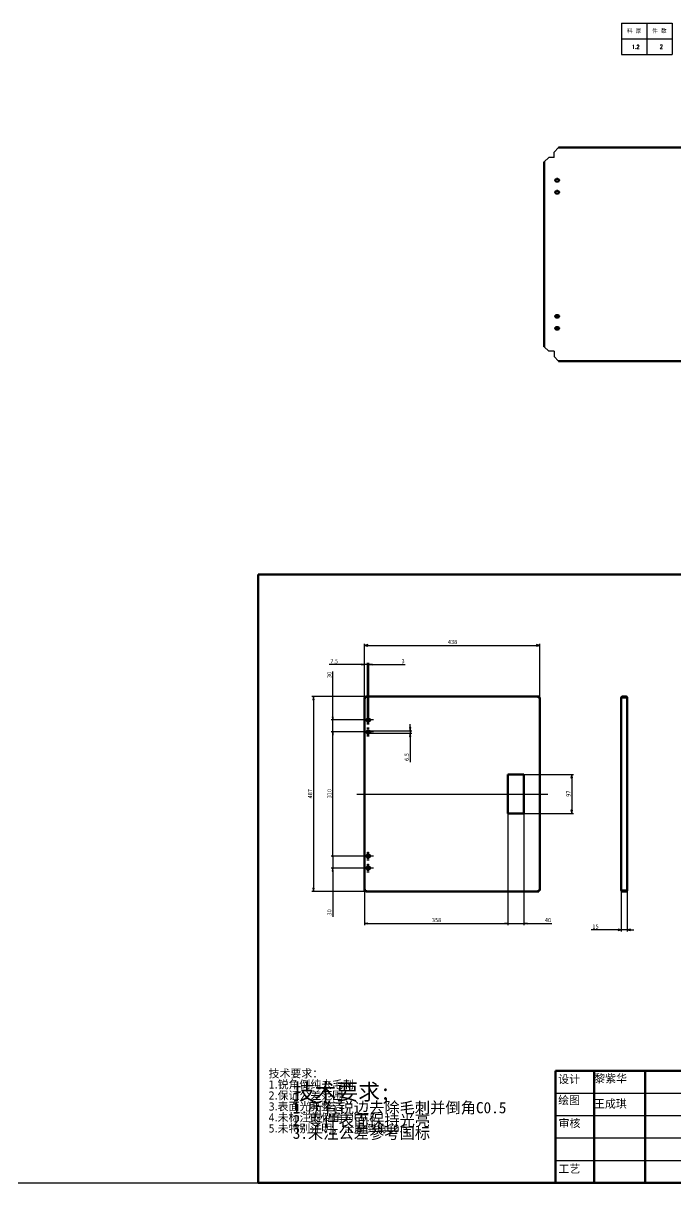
# Model space of a CAD drawing. Header units: millimetres. Extents: x 1472 to 285341, y -86221 to 5170.
# Drawn here: x 26019 to 27651, y 1332 to 4230 of the extents above; entities that cross this region are included whole.
import ezdxf
from ezdxf.enums import TextEntityAlignment as Align

# ---------------------------------------------------------------- set-up
doc = ezdxf.new("R2010")
doc.units = ezdxf.units.MM
doc.linetypes.add('CHAIN', pattern=[0.3543, 0.2362, -0.0295, 0.0591, -0.0295])
for name, color, linetype, lineweight, true_color in [('中心标记 (ISO)', 1, 'Continuous', 25, 0xff0000), ('中心线 (ISO)', 1, 'Continuous', 25, 0xff0000), ('尺寸 (ISO)', 5, 'Continuous', 25, 0x0000ff)]:
    doc.layers.add(name, color=color, linetype=linetype, lineweight=lineweight, true_color=true_color)
for name, color, linetype, lineweight in [('可见 (ISO)', 7, 'Continuous', 50), ('图框 (ISO)', 7, 'Continuous', 70), ('标题 (ISO)', 7, 'Continuous', 50), ('符号 (ISO)', 7, 'Continuous', 25)]:
    doc.layers.add(name, color=color, linetype=linetype, lineweight=lineweight)
doc.styles.add('DIM', font='romans.shx', dxfattribs={"width": 0.8, "bigfont": 'bigfont.shx'})
doc.styles.get("Standard").update_dxf_attribs({"font": 'arial.ttf'})
doc.styles.add('文本样式19', font='tahoma.ttf')
doc.styles.add('文本样式91', font='tahoma.ttf')
doc.styles.add('注释文本 (ISO)', font='tahoma.ttf')
doc.dimstyles.new('默认 (GB)', dxfattribs={"dimscale": 4, "dimtxt": 2.5, "dimasz": 2, "dimexe": 1, "dimexo": 0, "dimgap": 0.75, "dimtad": 1, "dimtoh": 1, "dimrnd": 1e-08, "dimdsep": 46, "dimtxsty": '注释文本 (ISO)', "dimblk": 'Filled-1', "dimcen": 0.09, "dimdle": 10, "dimclrd": 256, "dimclre": 256, "dimclrt": 256, "dimaunit": 1, "dimazin": 2, "dimtfac": 0.8, "dimtdec": 3, "dimtmove": 0, "dimatfit": 3, "dimldrblk": 'Filled-2', "dimfxl": 0, "dimtolj": 1, "dimtzin": 0, "dimlwd": -1, "dimlwe": -1, "dimarcsym": 0})

# ---------------------------------------------------------------- blocks, each defined once
blk = doc.blocks.new('图框 A3-A4')
at = {"layer": '图框 (ISO)'}
for p, q in [((287, 200), (10, 200)), ((10, 200), (10, 10)), ((287, 10), (287, 200)), ((10, 10), (287, 10))]:
    blk.add_line(p, q, dxfattribs=at)
blk = doc.blocks.new('标题栏 GB1')
at = {"layer": '标题 (ISO)'}
for p, q in [((361.15, 211.7), (366.21, 218.12)), ((361.15, 211.7), (359.01, 214.46)), ((359.01, 214.46), (363.33, 214.46)), ((194.57, 65.23), (194.57, 72.23)), ((194.57, 72.23), (378.57, 72.23)), ((206.57, 65.23), (206.57, 72.23)), ((222.57, 65.23), (222.57, 72.23)), ((234.57, 65.23), (234.57, 72.23)), ((250.57, 65.23), (250.57, 72.23)), ((262.57, 65.23), (262.57, 72.23)), ((273.31, 65.23), (273.31, 72.23)), ((317.57, 65.23), (317.57, 72.23)), ((378.57, 72.23), (378.57, 65.23)), ((194.57, 37.23), (194.57, 65.23)), ((206.57, 37.23), (206.57, 65.23)), ((222.57, 44.23), (222.57, 65.23)), ((234.57, 37.23), (234.57, 65.23)), ((250.57, 37.23), (250.57, 65.23)), ((262.57, 37.23), (262.57, 65.23)), ((273.31, 65.23), (273.31, 37.23)), ((317.57, 55.23), (317.57, 65.23)), ((378.57, 65.23), (378.57, 37.23)), ((317.57, 55.23), (317.57, 46.23)), ((366.57, 53.06), (362.57, 52.06)), ((362.57, 52.06), (362.57, 49.06)), ((366.57, 48.06), (366.57, 53.06)), ((362.57, 49.06), (366.57, 48.06)), ((222.57, 44.23), (222.57, 37.23)), ((305.57, 46.23), (305.57, 37.23)), ((378.57, 37.23), (194.57, 37.23))]:
    blk.add_line(p, q, dxfattribs=at)
at = {"layer": '标题 (ISO)', "lineweight": 25}
for p, q in [((194.57, 65.23), (273.31, 65.23)), ((273.31, 65.23), (378.57, 65.23)), ((194.57, 58.23), (273.31, 58.23)), ((332.57, 55.23), (273.31, 55.23)), ((279.81, 55.23), (279.81, 46.23)), ((286.31, 55.23), (286.31, 46.23)), ((332.57, 55.23), (378.57, 55.23)), ((358.57, 55.23), (358.57, 46.23)), ((194.57, 51.23), (273.31, 51.23)), ((372.58, 53.56), (372.58, 47.56)), ((361.32, 50.56), (367.88, 50.56)), ((368.55, 50.56), (370.07, 50.56)), ((370.07, 50.56), (376.97, 50.56)), ((194.57, 44.23), (273.31, 44.23)), ((273.31, 46.23), (378.57, 46.23)), ((358.57, 46.23), (358.57, 37.23))]:
    blk.add_line(p, q, dxfattribs=at)
at = {"layer": '标题 (ISO)', "lineweight": 50}
for p, q in [((292.81, 65.23), (292.81, 46.23)), ((332.57, 65.23), (332.57, 37.23))]:
    blk.add_line(p, q, dxfattribs=at)
at = {"layer": '标题 (ISO)'}
for radius in [2.5, 1.5]:
    blk.add_circle((372.57, 50.56), radius, dxfattribs=at)
at = {"layer": '标题 (ISO)', "style": '注释文本 (ISO)'}
blk.add_text('阶段标记', height=2.5, dxfattribs=at).set_placement((283.06, 60.23), align=Align.MIDDLE_CENTER)
for s, insert, char_height, attachment_point in [('\\fTahoma|b0|i0;\\H3.5000;6.3', (357.6, 220.71), 3.5, 1), ('\\fTahoma|b0|i0;\\H3.5000;其余', (347.8, 213.91), 3.5, 1), ('\\fTahoma|b0|i0;设计', (195.38, 70.83), 2.5, 1), ('\\f仿宋|b0|i0;\\H2.5000;黎紫华', (206.66, 71.05), 2.5, 1), ('\\fTahoma|b0|i0;标准化', (234.57, 71.28), 2.5, 1), ('助记码：K255-1', (274.11, 71.21), 2.5, 1), ('\\fTahoma|b0|i0;\\W1.30;\\H2.0000;广州\\fArial|b0|i0;\\W1.30;\\H2.0000;蓝海\\fTahoma|b0|i0;\\W1.30;\\H2.0000;智能科技有限公司', (348.5, 68.73), 2, 5), ('\\fTahoma|b0|i0;绘图', (195.35, 64.28), 2.5, 1), ('\\fTahoma|b0|i0;材料：', (293.76, 64.39), 2.5, 1), ('\\fTahoma|b0|i0;数量：', (319.04, 64.37), 2.5, 1), ('\\fTahoma|b0|i0;设备名称：', (333.96, 64.5), 2.5, 1), ('保温杯生产', (342.05, 60.22), 2.5, 1), ('\\fTahoma|b0|i0;审核', (195.48, 57.07), 2.5, 1), ('\\fTahoma|b0|i0;热处理：', (318.29, 54.82), 2.5, 1), ('\\fTahoma|b0|i0;模块名称：', (274.14, 45.81), 2.5, 1), ('\\fTahoma|b0|i0;零件名称：', (306.59, 45.8), 2.5, 1), ('\\fTahoma|b0|i0;零件代号：', (333.25, 45.9), 2.5, 1), ('\\fTahoma|b0|i0;批准', (242.57, 40.73), 2.5, 5), ('三维机械手', (282.42, 41.45), 2.5, 1), ('1', (364.63, 42.81), 2.5, 1)]:
    blk.add_mtext(s, dxfattribs=dict(at, insert=insert, char_height=char_height, attachment_point=attachment_point))
at = {"layer": '标题 (ISO)', "insert": (104.85, 72.61), "char_height": 2.5, "attachment_point": 1, "line_spacing_factor": 0.823237, "style": '注释文本 (ISO)'}
blk.add_mtext('\\fTahoma|b0|i0;技术要求：\\P1.锐角倒纯去毛刺\\P2.保证公差范围\\P3.表面光亮整洁\\P4.未标注的倒角为C0.5\\P5.未特别注明，全周倒角C0.5\\P', dxfattribs=at)
at = {"layer": '标题 (ISO)', "char_height": 2.5, "attachment_point": 1, "style": '注释文本 (ISO)'}
for s, insert, width in [('\\f仿宋|b0|i0;\\H2.5000;王成琪', (206.57, 63.16), 11.2281), ('\\fTahoma|b0|i0;表面处理：', (293.74, 54.71), 17.19), ('\\fTahoma|b0|i0;  共   套', (358.32, 43.18), 17.7919), ('\\fTahoma|b0|i0;工艺', (195.45, 42.85), 6.876)]:
    blk.add_mtext(s, dxfattribs=dict(at, insert=insert, width=width))
at = {"layer": '标题 (ISO)', "insert": (333.72, 52.37), "char_height": 2.5, "width": 27.2374, "attachment_point": 1, "line_spacing_factor": 0.987884, "style": '注释文本 (ISO)'}
blk.add_mtext('共10 张 第7 张', dxfattribs=at)
at = {"layer": '标题 (ISO)'}
for tag, p, height, style in [('材料_001', (293.5, 56.7), 2.5, '注释文本 (ISO)'), ('零件代号_001', (306.4, 37.87), 2, '文本样式91'), ('描述_001', (333.1, 38.7), 2, '文本样式91')]:
    blk.add_attdef(tag, p, '', height=height, dxfattribs=dict(at, style=style))
at = {"layer": '标题 (ISO)', "style": '文本样式91'}
blk.add_attdef('热处理', text='', height=2, dxfattribs=at).set_placement((318.2, 50.63), align=Align.TOP_LEFT)
at = {"layer": '标题 (ISO)', "style": '文本样式19'}
for tag, p in [('工程核准人', (256.57, 40.73)), ('工程批准日期', (267.94, 40.73))]:
    blk.add_attdef(tag, text='', height=1, dxfattribs=at).set_placement(p, align=Align.MIDDLE_CENTER)
blk = doc.blocks.new('_DotSmall')
at = {"color": 0, "linetype": 'ByBlock', "const_width": 0.5}
blk.add_lwpolyline([(-0.0625, 0, 1), (0.0625, 0, 1)], format="xyb", close=True, dxfattribs=at)
blk = doc.blocks.new('Filled-2')
at = {"color": 0}
for p, q in [((0, 0), (-1, 0.125)), ((-1, 0.125), (-1, -0.125)), ((-1, 0), (0, 0)), ((-1, -0.125), (0, 0))]:
    blk.add_line(p, q, dxfattribs=at)
at = {"color": 0, "flags": 128}
blk.add_lwpolyline([(-1, -0.125), (0, 0), (-1, 0.125), (-1, -0.125)], dxfattribs=at)
at = {"color": 0}
blk.add_solid([(-1, -0.125), (0, 0), (-1, 0.125), (-1, -0.125)], dxfattribs=at)
blk = doc.blocks.new('*D247')
at = {"layer": 'Defpoints', "color": 0, "transparency": 16777216}
for p in [(26792.6, 2148.9), (26868.9, 2148.9), (26868.9, 2118.9)]:
    blk.add_point(p, dxfattribs=at)
at = {"layer": '尺寸 (ISO)', "transparency": 16777216}
for p, q in [((26868.9, 2148.9), (26788.6, 2148.9)), ((26792.6, 2148.9), (26792.6, 2164.9)), ((26792.6, 2148.9), (26792.6, 2118.9)), ((26868.9, 2118.9), (26788.6, 2118.9)), ((26792.6, 2110.9), (26792.6, 1997.1))]:
    blk.add_line(p, q, dxfattribs=at)
at = {"layer": '尺寸 (ISO)', "transparency": 16777216, "xscale": 8, "yscale": 8, "zscale": 8}
for name, p, rotation in [('_DotSmall', (26792.6, 2148.9), 270), ('Filled-2', (26792.6, 2118.9), 90)]:
    blk.add_blockref(name, p, dxfattribs=dict(at, rotation=rotation))
at = {"layer": '尺寸 (ISO)', "transparency": 16777216, "insert": (26779.2, 2000.1), "char_height": 10, "attachment_point": 1, "rotation": 90, "style": '注释文本 (ISO)'}
blk.add_mtext('\\A1;30', dxfattribs=at)
blk = doc.blocks.new('*D248')
at = {"layer": 'Defpoints', "color": 0, "transparency": 16777216}
for p in [(26792.6, 2488.9), (26868.9, 2488.9), (26868.9, 2458.9)]:
    blk.add_point(p, dxfattribs=at)
at = {"layer": '尺寸 (ISO)', "transparency": 16777216}
for p, q in [((26792.6, 2496.9), (26792.6, 2610.3)), ((26868.9, 2488.9), (26788.6, 2488.9)), ((26792.6, 2458.9), (26792.6, 2488.9)), ((26868.9, 2458.9), (26788.6, 2458.9)), ((26792.6, 2458.9), (26792.6, 2450.9))]:
    blk.add_line(p, q, dxfattribs=at)
at = {"layer": '尺寸 (ISO)', "transparency": 16777216, "xscale": 8, "yscale": 8, "zscale": 8}
for name, p, rotation in [('Filled-2', (26792.6, 2488.9), 270), ('_DotSmall', (26792.6, 2458.9), 90)]:
    blk.add_blockref(name, p, dxfattribs=dict(at, rotation=rotation))
at = {"layer": '尺寸 (ISO)', "transparency": 16777216, "insert": (26779.2, 2593.5), "char_height": 10, "attachment_point": 1, "rotation": 90, "style": '注释文本 (ISO)'}
blk.add_mtext('\\A1;30', dxfattribs=at)
blk = doc.blocks.new('*D249')
at = {"layer": 'Defpoints', "color": 0, "transparency": 16777216}
for p in [(26792.6, 2458.9), (26868.9, 2458.9), (26868.9, 2148.9)]:
    blk.add_point(p, dxfattribs=at)
at = {"layer": '尺寸 (ISO)', "transparency": 16777216}
for p, q in [((26868.9, 2458.9), (26788.6, 2458.9)), ((26792.6, 2148.9), (26792.6, 2458.9)), ((26868.9, 2148.9), (26788.6, 2148.9))]:
    blk.add_line(p, q, dxfattribs=at)
at = {"layer": '尺寸 (ISO)', "transparency": 16777216, "xscale": 8, "yscale": 8, "zscale": 8}
for p, rotation in [((26792.6, 2458.9), 90), ((26792.6, 2148.9), 270)]:
    blk.add_blockref('_DotSmall', p, dxfattribs=dict(at, rotation=rotation))
at = {"layer": '尺寸 (ISO)', "transparency": 16777216, "insert": (26779.2, 2293), "char_height": 10, "attachment_point": 1, "rotation": 90, "style": '注释文本 (ISO)'}
blk.add_mtext('\\A1;310', dxfattribs=at)
blk = doc.blocks.new('Filled-1')
at = {"color": 0}
for p, q in [((0, 0), (-1, 0.25)), ((-1, 0.25), (-1, -0.25)), ((-1, 0), (0, 0)), ((-1, -0.25), (0, 0))]:
    blk.add_line(p, q, dxfattribs=at)
at = {"color": 0, "flags": 128}
blk.add_lwpolyline([(-1, -0.25), (0, 0), (-1, 0.25), (-1, -0.25)], dxfattribs=at)
at = {"color": 0}
blk.add_solid([(-1, -0.25), (0, 0), (-1, 0.25), (-1, -0.25)], dxfattribs=at)
blk = doc.blocks.new('*D250')
at = {"layer": 'Defpoints', "color": 0, "transparency": 16777216}
for p in [(26875.6, 2547.4), (26744.6, 2060.4), (26875.6, 2060.4)]:
    blk.add_point(p, dxfattribs=at)
at = {"layer": '尺寸 (ISO)', "transparency": 16777216}
for p, q in [((26875.6, 2547.4), (26740.6, 2547.4)), ((26744.6, 2539.4), (26744.6, 2068.4)), ((26875.6, 2060.4), (26740.6, 2060.4))]:
    blk.add_line(p, q, dxfattribs=at)
at = {"layer": '尺寸 (ISO)', "transparency": 16777216, "xscale": 8, "yscale": 8, "zscale": 8}
for p, rotation in [((26744.6, 2547.4), 90), ((26744.6, 2060.4), 270)]:
    blk.add_blockref('Filled-1', p, dxfattribs=dict(at, rotation=rotation))
at = {"layer": '尺寸 (ISO)', "transparency": 16777216, "insert": (26731.2, 2292.8), "char_height": 10, "attachment_point": 1, "rotation": 90, "style": '注释文本 (ISO)'}
blk.add_mtext('\\A1;487', dxfattribs=at)
blk = doc.blocks.new('*D251')
at = {"layer": 'Defpoints', "color": 0, "transparency": 16777216}
for p in [(26880.1, 2627.4), (26872.6, 2544.4), (26880.1, 2492.1)]:
    blk.add_point(p, dxfattribs=at)
at = {"layer": '尺寸 (ISO)', "transparency": 16777216}
for p, q in [((26864.6, 2627.4), (26783.6, 2627.4)), ((26872.6, 2544.4), (26872.6, 2631.4)), ((26880.1, 2627.4), (26872.6, 2627.4)), ((26880.1, 2492.1), (26880.1, 2631.4)), ((26880.1, 2627.4), (26896.1, 2627.4))]:
    blk.add_line(p, q, dxfattribs=at)
at = {"layer": '尺寸 (ISO)', "transparency": 16777216, "xscale": 8, "yscale": 8, "zscale": 8}
blk.add_blockref('Filled-2', (26872.6, 2627.4), dxfattribs=at)
at = {"layer": '尺寸 (ISO)', "transparency": 16777216, "xscale": 8, "yscale": 8, "zscale": 8, "rotation": 180}
blk.add_blockref('_DotSmall', (26880.1, 2627.4), dxfattribs=at)
at = {"layer": '尺寸 (ISO)', "transparency": 16777216, "insert": (26786.6, 2640.6), "char_height": 10, "attachment_point": 1, "style": '注释文本 (ISO)'}
blk.add_mtext('\\A1;7.5', dxfattribs=at)
blk = doc.blocks.new('*D252')
at = {"layer": 'Defpoints', "color": 0, "transparency": 16777216}
for p in [(26883.1, 2627.4), (26880.1, 2492.1), (26883.1, 2492.1)]:
    blk.add_point(p, dxfattribs=at)
at = {"layer": '尺寸 (ISO)', "transparency": 16777216}
for p, q in [((26880.1, 2627.4), (26872.1, 2627.4)), ((26880.1, 2492.1), (26880.1, 2631.4)), ((26880.1, 2627.4), (26883.1, 2627.4)), ((26883.1, 2492.1), (26883.1, 2631.4)), ((26891.1, 2627.4), (26973.7, 2627.4))]:
    blk.add_line(p, q, dxfattribs=at)
at = {"layer": '尺寸 (ISO)', "transparency": 16777216, "xscale": 8, "yscale": 8, "zscale": 8}
blk.add_blockref('_DotSmall', (26880.1, 2627.4), dxfattribs=at)
at = {"layer": '尺寸 (ISO)', "transparency": 16777216, "xscale": 8, "yscale": 8, "zscale": 8, "rotation": 180}
blk.add_blockref('Filled-2', (26883.1, 2627.4), dxfattribs=at)
at = {"layer": '尺寸 (ISO)', "transparency": 16777216, "insert": (26964.7, 2640.8), "char_height": 10, "attachment_point": 1, "style": '注释文本 (ISO)'}
blk.add_mtext('\\A1;3', dxfattribs=at)
blk = doc.blocks.new('*D253')
at = {"layer": 'Defpoints', "color": 0, "transparency": 16777216}
for p in [(27310.6, 2675.4), (26872.6, 2544.4), (27310.6, 2544.4)]:
    blk.add_point(p, dxfattribs=at)
at = {"layer": '尺寸 (ISO)', "transparency": 16777216}
for p, q in [((26872.6, 2544.4), (26872.6, 2679.4)), ((26880.6, 2675.4), (27302.6, 2675.4)), ((27310.6, 2544.4), (27310.6, 2679.4))]:
    blk.add_line(p, q, dxfattribs=at)
at = {"layer": '尺寸 (ISO)', "transparency": 16777216, "xscale": 8, "yscale": 8, "zscale": 8, "rotation": 180}
blk.add_blockref('Filled-1', (26872.6, 2675.4), dxfattribs=at)
at = {"layer": '尺寸 (ISO)', "transparency": 16777216, "xscale": 8, "yscale": 8, "zscale": 8}
blk.add_blockref('Filled-1', (27310.6, 2675.4), dxfattribs=at)
at = {"layer": '尺寸 (ISO)', "transparency": 16777216, "insert": (27080.6, 2688.8), "char_height": 10, "attachment_point": 1, "style": '注释文本 (ISO)'}
blk.add_mtext('\\A1;438', dxfattribs=at)
blk = doc.blocks.new('*D254')
at = {"layer": 'Defpoints', "color": 0, "transparency": 16777216}
for p in [(26883.1, 2462.1), (26883.1, 2455.6), (26986.4, 2455.6)]:
    blk.add_point(p, dxfattribs=at)
at = {"layer": '尺寸 (ISO)', "transparency": 16777216}
for p, q in [((26986.4, 2470.1), (26986.4, 2478.1)), ((26883.1, 2462.1), (26990.4, 2462.1)), ((26883.1, 2455.6), (26990.4, 2455.6)), ((26986.4, 2462.1), (26986.4, 2455.6)), ((26986.4, 2447.6), (26986.4, 2383.5))]:
    blk.add_line(p, q, dxfattribs=at)
at = {"layer": '尺寸 (ISO)', "transparency": 16777216, "xscale": 8, "yscale": 8, "zscale": 8}
for p, rotation in [((26986.4, 2462.1), 270), ((26986.4, 2455.6), 90)]:
    blk.add_blockref('Filled-1', p, dxfattribs=dict(at, rotation=rotation))
at = {"layer": '尺寸 (ISO)', "transparency": 16777216, "insert": (26973, 2386.5), "char_height": 10, "attachment_point": 1, "rotation": 90, "style": '注释文本 (ISO)'}
blk.add_mtext('\\A1;6.5', dxfattribs=at)
blk = doc.blocks.new('*D255')
at = {"layer": 'Defpoints', "color": 0, "transparency": 16777216}
for p in [(27270.6, 2352.4), (27270.6, 2255.4), (27390.6, 2255.4)]:
    blk.add_point(p, dxfattribs=at)
at = {"layer": '尺寸 (ISO)', "transparency": 16777216}
for p, q in [((27270.6, 2352.4), (27394.6, 2352.4)), ((27390.6, 2344.4), (27390.6, 2263.4)), ((27270.6, 2255.4), (27394.6, 2255.4))]:
    blk.add_line(p, q, dxfattribs=at)
at = {"layer": '尺寸 (ISO)', "transparency": 16777216, "xscale": 8, "yscale": 8, "zscale": 8}
for p, rotation in [((27390.6, 2352.4), 90), ((27390.6, 2255.4), 270)]:
    blk.add_blockref('Filled-1', p, dxfattribs=dict(at, rotation=rotation))
at = {"layer": '尺寸 (ISO)', "transparency": 16777216, "insert": (27377.2, 2296.9), "char_height": 10, "attachment_point": 1, "rotation": 90, "style": '注释文本 (ISO)'}
blk.add_mtext('\\A1;97', dxfattribs=at)
blk = doc.blocks.new('*D256')
at = {"layer": 'Defpoints', "color": 0, "transparency": 16777216}
for p in [(27230.6, 2255.4), (26872.6, 2063.4), (27230.6, 1980.4)]:
    blk.add_point(p, dxfattribs=at)
at = {"layer": '尺寸 (ISO)', "transparency": 16777216}
for p, q in [((27230.6, 2255.4), (27230.6, 1976.4)), ((26872.6, 2063.4), (26872.6, 1976.4)), ((26880.6, 1980.4), (27230.6, 1980.4))]:
    blk.add_line(p, q, dxfattribs=at)
at = {"layer": '尺寸 (ISO)', "transparency": 16777216, "xscale": 8, "yscale": 8, "zscale": 8, "rotation": 180}
blk.add_blockref('Filled-2', (26872.6, 1980.4), dxfattribs=at)
at = {"layer": '尺寸 (ISO)', "transparency": 16777216, "xscale": 8, "yscale": 8, "zscale": 8}
blk.add_blockref('_DotSmall', (27230.6, 1980.4), dxfattribs=at)
at = {"layer": '尺寸 (ISO)', "transparency": 16777216, "insert": (27040.6, 1993.8), "char_height": 10, "attachment_point": 1, "style": '注释文本 (ISO)'}
blk.add_mtext('\\A1;358', dxfattribs=at)
blk = doc.blocks.new('*D257')
at = {"layer": 'Defpoints', "color": 0, "transparency": 16777216}
for p in [(27230.6, 2255.4), (27270.6, 2255.4), (27270.6, 1980.4)]:
    blk.add_point(p, dxfattribs=at)
at = {"layer": '尺寸 (ISO)', "transparency": 16777216}
for p, q in [((27230.6, 2255.4), (27230.6, 1976.4)), ((27270.6, 2255.4), (27270.6, 1976.4)), ((27230.6, 1980.4), (27222.6, 1980.4)), ((27230.6, 1980.4), (27270.6, 1980.4)), ((27278.6, 1980.4), (27340.4, 1980.4))]:
    blk.add_line(p, q, dxfattribs=at)
at = {"layer": '尺寸 (ISO)', "transparency": 16777216, "xscale": 8, "yscale": 8, "zscale": 8}
blk.add_blockref('_DotSmall', (27230.6, 1980.4), dxfattribs=at)
at = {"layer": '尺寸 (ISO)', "transparency": 16777216, "xscale": 8, "yscale": 8, "zscale": 8, "rotation": 180}
blk.add_blockref('Filled-2', (27270.6, 1980.4), dxfattribs=at)
at = {"layer": '尺寸 (ISO)', "transparency": 16777216, "insert": (27323.2, 1993.8), "char_height": 10, "attachment_point": 1, "style": '注释文本 (ISO)'}
blk.add_mtext('\\A1;40', dxfattribs=at)
blk = doc.blocks.new('*D258')
at = {"layer": 'Defpoints', "color": 0, "transparency": 16777216}
for p in [(27514.4, 2064.4), (27529.4, 2063.4), (27514.4, 1964.4)]:
    blk.add_point(p, dxfattribs=at)
at = {"layer": '尺寸 (ISO)', "transparency": 16777216}
for p, q in [((27514.4, 2064.4), (27514.4, 1960.4)), ((27529.4, 2063.4), (27529.4, 1960.4)), ((27506.4, 1964.4), (27439.1, 1964.4)), ((27529.4, 1964.4), (27514.4, 1964.4)), ((27537.4, 1964.4), (27545.4, 1964.4))]:
    blk.add_line(p, q, dxfattribs=at)
at = {"layer": '尺寸 (ISO)', "transparency": 16777216, "xscale": 8, "yscale": 8, "zscale": 8}
blk.add_blockref('Filled-1', (27514.4, 1964.4), dxfattribs=at)
at = {"layer": '尺寸 (ISO)', "transparency": 16777216, "xscale": 8, "yscale": 8, "zscale": 8, "rotation": 180}
blk.add_blockref('Filled-1', (27529.4, 1964.4), dxfattribs=at)
at = {"layer": '尺寸 (ISO)', "transparency": 16777216, "insert": (27442.1, 1977.7), "char_height": 10, "attachment_point": 1, "style": '注释文本 (ISO)'}
blk.add_mtext('\\A1;15', dxfattribs=at)
blk = doc.blocks.new('加工')
at = {"layer": '符号 (ISO)', "insert": (-36.68, 11.05), "char_height": 2.5, "width": 80.4946, "attachment_point": 1, "line_spacing_factor": 0.683636, "style": '注释文本 (ISO)'}
blk.add_mtext('{\\fFangSong|b0|i0|c134|p49;\\H2x;技术要求\\fFangSong|b0|i0|c0|p49;;\\P\\H0.7x;1.\\fFangSong|b0|i0|c134|p49;所有锐边去除毛刺并倒角\\fFangSong|b0|i0|c0|p49;C0.5\\H2.12498x; \\H0.47059x;\\P2.\\fFangSong|b0|i0|c134|p49;零件表面保持光亮\\H1.84035x; \\H0.54337x;\\P\\fFangSong|b0|i0|c0|p49;3.\\fFangSong|b0|i0|c134|p49;未注公差参考国标\\H1.80945x; }', dxfattribs=at)
blk = doc.blocks.new('*T31')
at = {"color": 0, "linetype": 'ByBlock', "lineweight": -2, "transparency": 16777216}
for p, q in [((0, 0), (127, 0)), ((0, 0), (0, -78)), ((63.5, 0), (63.5, -78)), ((127, 0), (127, -78)), ((0, -39), (127, -39)), ((0, -78), (127, -78))]:
    blk.add_line(p, q, dxfattribs=at)
at = {"color": 0, "transparency": 16777216, "char_height": 10, "width": 60.5, "attachment_point": 5}
for s, insert in [('{\\fSimSun|b0|i0|c134|p2;料 厚}', (31.75, -19.5)), ('{\\fSimSun|b0|i0|c134|p2;件 数}', (95.25, -19.5))]:
    blk.add_mtext(s, dxfattribs=dict(at, insert=insert))
blk = doc.blocks.new('拆图参数')
blk.add_blockref('*T31', (-63.5, 78))
at = {"style": 'DIM', "width": 0.8}
blk.add_attdef('6', text='', height=10, dxfattribs=at).set_placement((-37.1, 18.9), align=Align.MIDDLE_LEFT)
blk.add_attdef('1', text='', height=10, dxfattribs=at).set_placement((36.6, 19.3), align=Align.MIDDLE_CENTER)

msp = doc.modelspace()

# ---------------------------------------------------------------- linework, layer by layer
for p, q in [((27346.25398, 3908.30157), (27357.30398, 3919.35157)), ((27332.90398, 3894.95157), (27321.85398, 3883.90157)), ((27346.25398, 3894.95157), (27332.90398, 3894.95157)), ((27346.25398, 3894.95157), (27346.25398, 3908.30157)), ((27332.90398, 3410.35157), (27321.85398, 3421.40157)), ((27346.25398, 3410.35157), (27332.90398, 3410.35157)), ((27346.25398, 3410.35157), (27346.25398, 3397.00157)), ((27346.25398, 3397.00157), (27357.30398, 3385.95157)), ((2580.4943, 1332.2076), (59870.06257, 1332.2076))]:
    msp.add_line(p, q)
at = {"layer": '中心标记 (ISO)', "linetype": 'CHAIN', "ltscale": 3.125171}
for p, q in [((26880.11162, 2477.63499), (26880.11162, 2500.13499)), ((26883.11162, 2477.63499), (26883.11162, 2500.13499)), ((26880.11162, 2447.63499), (26880.11162, 2470.13499)), ((26883.11162, 2447.63499), (26883.11162, 2470.13499)), ((26880.11162, 2137.63499), (26880.11162, 2160.13499)), ((26883.11162, 2137.63499), (26883.11162, 2160.13499)), ((26880.11162, 2107.63499), (26880.11162, 2130.13499)), ((26883.11162, 2107.63499), (26883.11162, 2130.13499))]:
    msp.add_line(p, q, dxfattribs=at)
at = {"layer": '中心线 (ISO)', "linetype": 'CHAIN', "ltscale": 3.541874}
for p, q in [((26894.36162, 2488.88499), (26868.86162, 2488.88499)), ((26894.36162, 2458.88499), (26868.86162, 2458.88499)), ((26894.36162, 2148.88499), (26868.86162, 2148.88499)), ((26894.36162, 2118.88499), (26868.86162, 2118.88499))]:
    msp.add_line(p, q, dxfattribs=at)
at = {"layer": '中心线 (ISO)', "linetype": 'CHAIN', "ltscale": 23.990969}
msp.add_line((26852.61162, 2303.88499), (27330.61162, 2303.88499), dxfattribs=at)
at = {"layer": '可见 (ISO)'}
for p, q in [((27352.55398, 3840.90157), (27355.55398, 3840.90157)), ((27355.55398, 3834.40157), (27352.55398, 3834.40157)), ((27352.55398, 3810.90157), (27355.55398, 3810.90157)), ((27355.55398, 3804.40157), (27352.55398, 3804.40157)), ((27352.55398, 3500.90157), (27355.55398, 3500.90157)), ((27355.55398, 3494.40157), (27352.55398, 3494.40157)), ((27352.55398, 3470.90157), (27355.55398, 3470.90157)), ((27355.55398, 3464.40157), (27352.55398, 3464.40157)), ((26872.61162, 2544.82433), (26872.61162, 2544.38499)), ((26874.11162, 2544.82433), (26872.61162, 2544.82433)), ((26875.61162, 2544.38499), (26872.61162, 2544.38499)), ((26872.61162, 2063.38499), (26872.61162, 2544.38499)), ((26874.55096, 2544.38499), (26874.11162, 2544.82433)), ((26874.11162, 2544.38499), (26874.11162, 2544.82433)), ((26875.61162, 2547.38499), (26875.17228, 2547.38499)), ((26875.17228, 2545.88499), (26875.17228, 2547.38499)), ((26875.61162, 2545.44565), (26875.17228, 2545.88499)), ((26875.61162, 2545.88499), (26875.17228, 2545.88499)), ((26875.61162, 2547.38499), (26875.61162, 2544.38499)), ((26875.61162, 2547.38499), (27307.61162, 2547.38499)), ((27308.05096, 2547.38499), (27307.61162, 2547.38499)), ((27307.61162, 2544.38499), (27307.61162, 2547.38499)), ((27307.61162, 2545.44565), (27308.05096, 2545.88499)), ((27307.61162, 2545.88499), (27308.05096, 2545.88499)), ((27310.61162, 2544.38499), (27307.61162, 2544.38499)), ((27308.05096, 2545.88499), (27308.05096, 2547.38499)), ((27308.67228, 2544.38499), (27309.11162, 2544.82433)), ((27309.11162, 2544.82433), (27310.61162, 2544.82433)), ((27309.11162, 2544.38499), (27309.11162, 2544.82433)), ((27310.61162, 2544.38499), (27310.61162, 2544.82433)), ((27310.61162, 2544.38499), (27310.61162, 2063.38499)), ((27515.24873, 2544.38499), (27514.37005, 2544.38499)), ((27514.37005, 2544.38499), (27514.37005, 2543.32433)), ((27514.37005, 2064.44565), (27514.37005, 2543.32433)), ((27526.37005, 2547.38499), (27517.37005, 2547.38499)), ((27526.37005, 2545.88499), (27517.37005, 2545.88499)), ((27517.37005, 2544.82433), (27526.37005, 2544.82433)), ((27526.37005, 2545.88499), (27526.37005, 2547.38499)), ((27526.37005, 2544.82433), (27526.37005, 2544.38499)), ((27529.37005, 2544.38499), (27526.37005, 2544.38499)), ((27529.37005, 2544.38499), (27529.37005, 2063.38499)), ((26880.11162, 2492.13499), (26883.11162, 2492.13499)), ((26883.11162, 2485.63499), (26880.11162, 2485.63499)), ((26884.61162, 2486.00185), (26884.61162, 2491.76813)), ((26880.11162, 2462.13499), (26883.11162, 2462.13499)), ((26883.11162, 2455.63499), (26880.11162, 2455.63499)), ((26884.61162, 2456.00185), (26884.61162, 2461.76813)), ((27230.61162, 2255.38499), (27230.61162, 2352.38499)), ((27230.61162, 2352.38499), (27270.61162, 2352.38499)), ((27270.61162, 2352.38499), (27270.61162, 2255.38499)), ((27270.61162, 2255.38499), (27230.61162, 2255.38499)), ((26880.11162, 2152.13499), (26883.11162, 2152.13499)), ((26883.11162, 2145.63499), (26880.11162, 2145.63499)), ((26884.61162, 2146.00185), (26884.61162, 2151.76813)), ((26880.11162, 2122.13499), (26883.11162, 2122.13499)), ((26883.11162, 2115.63499), (26880.11162, 2115.63499)), ((26884.61162, 2116.00185), (26884.61162, 2121.76813)), ((26872.61162, 2063.38499), (26872.61162, 2062.94565)), ((26872.61162, 2063.38499), (26875.61162, 2063.38499)), ((26874.11162, 2062.94565), (26872.61162, 2062.94565)), ((26874.55096, 2063.38499), (26874.11162, 2062.94565)), ((26874.11162, 2063.38499), (26874.11162, 2062.94565)), ((26875.61162, 2062.32433), (26875.17228, 2061.88499)), ((26875.61162, 2061.88499), (26875.17228, 2061.88499)), ((26875.17228, 2061.88499), (26875.17228, 2060.38499)), ((26875.17228, 2060.38499), (26875.61162, 2060.38499)), ((26875.61162, 2063.38499), (26875.61162, 2060.38499)), ((27307.61162, 2060.38499), (26875.61162, 2060.38499)), ((27307.61162, 2060.38499), (27307.61162, 2063.38499)), ((27307.61162, 2063.38499), (27310.61162, 2063.38499)), ((27307.61162, 2062.32433), (27308.05096, 2061.88499)), ((27307.61162, 2061.88499), (27308.05096, 2061.88499)), ((27307.61162, 2060.38499), (27308.05096, 2060.38499)), ((27308.05096, 2061.88499), (27308.05096, 2060.38499)), ((27308.67228, 2063.38499), (27309.11162, 2062.94565)), ((27309.11162, 2063.38499), (27309.11162, 2062.94565)), ((27309.11162, 2062.94565), (27310.61162, 2062.94565)), ((27310.61162, 2062.94565), (27310.61162, 2063.38499)), ((27514.37005, 2064.44565), (27514.37005, 2063.38499)), ((27515.24873, 2063.38499), (27514.37005, 2063.38499)), ((27526.37005, 2062.94565), (27517.37005, 2062.94565)), ((27526.37005, 2061.88499), (27517.37005, 2061.88499)), ((27517.37005, 2060.38499), (27526.37005, 2060.38499)), ((27526.37005, 2063.38499), (27526.37005, 2062.94565)), ((27526.37005, 2063.38499), (27529.37005, 2063.38499)), ((27526.37005, 2061.88499), (27526.37005, 2060.38499))]:
    msp.add_line(p, q, dxfattribs=at)
for points in [[(27357.30398, 3919.35157), (27770.80398, 3919.35157)], [(27321.85398, 3883.90157), (27321.85398, 3421.40157)], [(27357.30398, 3385.95157), (27770.80398, 3385.95157)]]:
    msp.add_lwpolyline(points, dxfattribs=at)
for centre, radius, start, end in [((27352.55398, 3837.65157), 3.25, 90, 270), ((27355.55398, 3837.65157), 3.25, 270, 90), ((27352.55398, 3807.65157), 3.25, 90, 270), ((27355.55398, 3807.65157), 3.25, 270, 90), ((27352.55398, 3497.65157), 3.25, 90, 270), ((27355.55398, 3497.65157), 3.25, 270, 90), ((27352.55398, 3467.65157), 3.25, 90, 270), ((27355.55398, 3467.65157), 3.25, 270, 90), ((27517.37005, 2544.38499), 1.5, 90, 170.63446076), ((27526.37005, 2544.38499), 3, 0, 90), ((27526.37005, 2544.38499), 1.5, 0, 90), ((26880.11162, 2488.88499), 3.25, 90, 270), ((26883.11162, 2488.88499), 3.25, 270, 90), ((26880.11162, 2458.88499), 3.25, 90, 270), ((26883.11162, 2458.88499), 3.25, 270, 90), ((26880.11162, 2148.88499), 3.25, 90, 270), ((26883.11162, 2148.88499), 3.25, 270, 90), ((26880.11162, 2118.88499), 3.25, 90, 270), ((26883.11162, 2118.88499), 3.25, 270, 90), ((27517.37005, 2063.38499), 1.5, 189.36553924, 270), ((27526.37005, 2063.38499), 3, 270, 0), ((27526.37005, 2063.38499), 1.5, 270, 0)]:
    msp.add_arc(centre, radius, start, end, dxfattribs=at)
for points, knots in [([(27517.37005, 2547.38499), (27516.35873, 2547.38499), (27515.3642, 2546.83434), (27514.82745, 2545.97721), (27514.53051, 2545.50304), (27514.37005, 2544.94446), (27514.37005, 2544.38499)], [0, 0, 0, 0, 1.0113221531, 1.0113221531, 1.0113221531, 1.5707963268, 1.5707963268, 1.5707963268, 1.5707963268]), ([(27514.37005, 2543.32433), (27514.37005, 2543.82999), (27514.9207, 2544.32726), (27515.77783, 2544.59563), (27516.252, 2544.7441), (27516.81058, 2544.82433), (27517.37005, 2544.82433)], [-1.5707963268, -1.5707963268, -1.5707963268, -1.5707963268, -0.5594741737, -0.5594741737, -0.5594741737, 0, 0, 0, 0]), ([(27517.37005, 2062.94565), (27516.35873, 2062.94565), (27515.3642, 2063.22097), (27514.82745, 2063.64954), (27514.53051, 2063.88663), (27514.37005, 2064.16591), (27514.37005, 2064.44565)], [0, 0, 0, 0, 1.0113221531, 1.0113221531, 1.0113221531, 1.5707963268, 1.5707963268, 1.5707963268, 1.5707963268]), ([(27514.37005, 2063.38499), (27514.37005, 2062.37367), (27514.9207, 2061.37914), (27515.77783, 2060.84239), (27516.252, 2060.54545), (27516.81058, 2060.38499), (27517.37005, 2060.38499)], [-1.5707963268, -1.5707963268, -1.5707963268, -1.5707963268, -0.5594741737, -0.5594741737, -0.5594741737, 0, 0, 0, 0])]:
    msp.add_open_spline(points, degree=3, knots=knots, dxfattribs=at)

# ---------------------------------------------------------------- block references
msp.add_blockref('拆图参数', (27578.0901, 4152.27545)).add_auto_attribs({'1': '2', '6': '1.2'})
at = {"xscale": 8, "yscale": 8, "zscale": 8}
for name, p in [('图框 A3-A4', (26526.20915, 1252.2076)), ('加工', (26986.1454, 1491.18129))]:
    msp.add_blockref(name, p, dxfattribs=at)
ref = msp.add_blockref('标题栏 GB1', (25793.64003, 1034.40598), dxfattribs=dict(xscale=8, yscale=8, zscale=8))
ref.add_attrib('零件代号_001', '下门板3', (28172.60021, 1340.4245), dxfattribs={"layer": '标题 (ISO)', "height": 16, "style": '文本样式91'})
ref.add_attrib('描述_001', 'LH-ZPZ-JJ-04', (28458.44028, 1344.00325), dxfattribs={"layer": '标题 (ISO)', "height": 16.0000002, "style": '文本样式91'})
ref.add_attrib('材料_001', '1.2冷板', (27982.53246, 1489.20485), dxfattribs={"layer": '标题 (ISO)', "height": 20, "style": '注释文本 (ISO)'})

# ---------------------------------------------------------------- dimensions: what is measured, and where the dimension line sits
at = {"layer": '尺寸 (ISO)'}
dim = msp.add_linear_dim(base=(27310.61162, 2675.38499), p1=(26872.61162, 2544.38499), p2=(27310.61162, 2544.38499), dimstyle='默认 (GB)', override={"dimtoh": 0, "dimdec": 2, "dimtp": 0, "dimtm": 0, "dimtdec": 2, "dimtofl": 0, "dimatfit": 1}, dxfattribs=at)
dim.commit()
dim.dimension.update_dxf_attribs({"geometry": '*D253', "text_midpoint": (27091.43162, 2675.38499), "dimtype": 160})
for base, p1, p2, angle, override, picture, middle in [((26880.11162, 2627.38499), (26872.61162, 2544.38499), (26880.11162, 2492.13499), 180, {"dimtoh": 0, "dimdec": 2, "dimblk1": 'Filled-2', "dimblk2": 'DotSmall', "dimsah": 1, "dimdle": 0, "dimtp": 0, "dimtm": 0, "dimtdec": 2, "dimtofl": 1, "dimatfit": 1}, '*D251', (26795.49051, 2627.38499)), ((26883.11162, 2627.38499), (26880.11162, 2492.13499), (26883.11162, 2492.13499), 180, {"dimtoh": 0, "dimdec": 2, "dimblk1": 'DotSmall', "dimblk2": 'Filled-2', "dimsah": 1, "dimdle": 0, "dimtp": 0, "dimtm": 0, "dimtdec": 2, "dimtofl": 1, "dimatfit": 1}, '*D252', (26967.7035, 2627.38499)), ((26792.61162, 2488.88499), (26868.86162, 2458.88499), (26868.86162, 2488.88499), 90, {"dimtoh": 0, "dimdec": 2, "dimblk1": 'DotSmall', "dimblk2": 'Filled-2', "dimsah": 1, "dimdle": 0, "dimtp": 0, "dimtm": 0, "dimtdec": 2, "dimtofl": 1, "dimatfit": 1}, '*D248', (26792.61162, 2600.3895)), ((26744.61162, 2060.38499), (26875.61162, 2547.38499), (26875.61162, 2060.38499), 270, {"dimtoh": 0, "dimdec": 2, "dimtp": 0, "dimtm": 0, "dimtdec": 2, "dimtofl": 0, "dimatfit": 1}, '*D250', (26744.61162, 2303.70499)), ((26986.36162, 2455.63499), (26883.11162, 2462.13499), (26883.11162, 2455.63499), 270, {"dimtoh": 0, "dimdec": 2, "dimtp": 0, "dimtm": 0, "dimtdec": 2, "dimtofl": 1, "dimatfit": 1}, '*D254', (26986.36162, 2395.43407)), ((26792.61162, 2458.88499), (26868.86162, 2148.88499), (26868.86162, 2458.88499), 90, {"dimtoh": 0, "dimdec": 2, "dimblk1": 'DotSmall', "dimblk2": 'DotSmall', "dimsah": 1, "dimdle": 0, "dimtp": 0, "dimtm": 0, "dimtdec": 2, "dimtofl": 0, "dimatfit": 1}, '*D249', (26792.61162, 2303.70499)), ((27390.61162, 2255.38499), (27270.61162, 2352.38499), (27270.61162, 2255.38499), 90, {"dimtoh": 0, "dimdec": 2, "dimtp": 0, "dimtm": 0, "dimtdec": 2, "dimtofl": 0, "dimatfit": 1}, '*D255', (27390.61162, 2303.96499)), ((27230.61162, 1980.38499), (26872.61162, 2063.38499), (27230.61162, 2255.38499), 180, {"dimtoh": 0, "dimdec": 2, "dimblk1": 'Filled-2', "dimblk2": 'DotSmall', "dimsah": 1, "dimdle": 0, "dimtp": 0, "dimtm": 0, "dimtdec": 2, "dimtofl": 0, "dimatfit": 1}, '*D256', (27051.33162, 1980.38499)), ((27270.61162, 1980.38499), (27230.61162, 2255.38499), (27270.61162, 2255.38499), 180, {"dimtoh": 0, "dimdec": 2, "dimblk1": 'DotSmall', "dimblk2": 'Filled-2', "dimsah": 1, "dimdle": 0, "dimtp": 0, "dimtm": 0, "dimtdec": 2, "dimtofl": 1, "dimatfit": 1}, '*D257', (27330.2971, 1980.38499)), ((26792.61162, 2148.88499), (26868.86162, 2118.88499), (26868.86162, 2148.88499), 90, {"dimtoh": 0, "dimdec": 2, "dimblk1": 'Filled-2', "dimblk2": 'DotSmall', "dimsah": 1, "dimdle": 0, "dimtp": 0, "dimtm": 0, "dimtdec": 2, "dimtofl": 1, "dimatfit": 1}, '*D247', (26792.61162, 2007.00698)), ((27514.37005, 1964.44565), (27529.37005, 2063.38499), (27514.37005, 2064.44565), 180, {"dimtoh": 0, "dimdec": 2, "dimtp": 0, "dimtm": 0, "dimtdec": 2, "dimtofl": 1, "dimatfit": 1}, '*D258', (27448.45883, 1964.44565))]:
    dim = msp.add_linear_dim(base=base, p1=p1, p2=p2, angle=angle, dimstyle='默认 (GB)', override=override, dxfattribs=at)
    dim.commit()
    dim.dimension.update_dxf_attribs({"geometry": picture, "text_midpoint": middle, "dimtype": 160})

doc.saveas('drawing.dxf')
